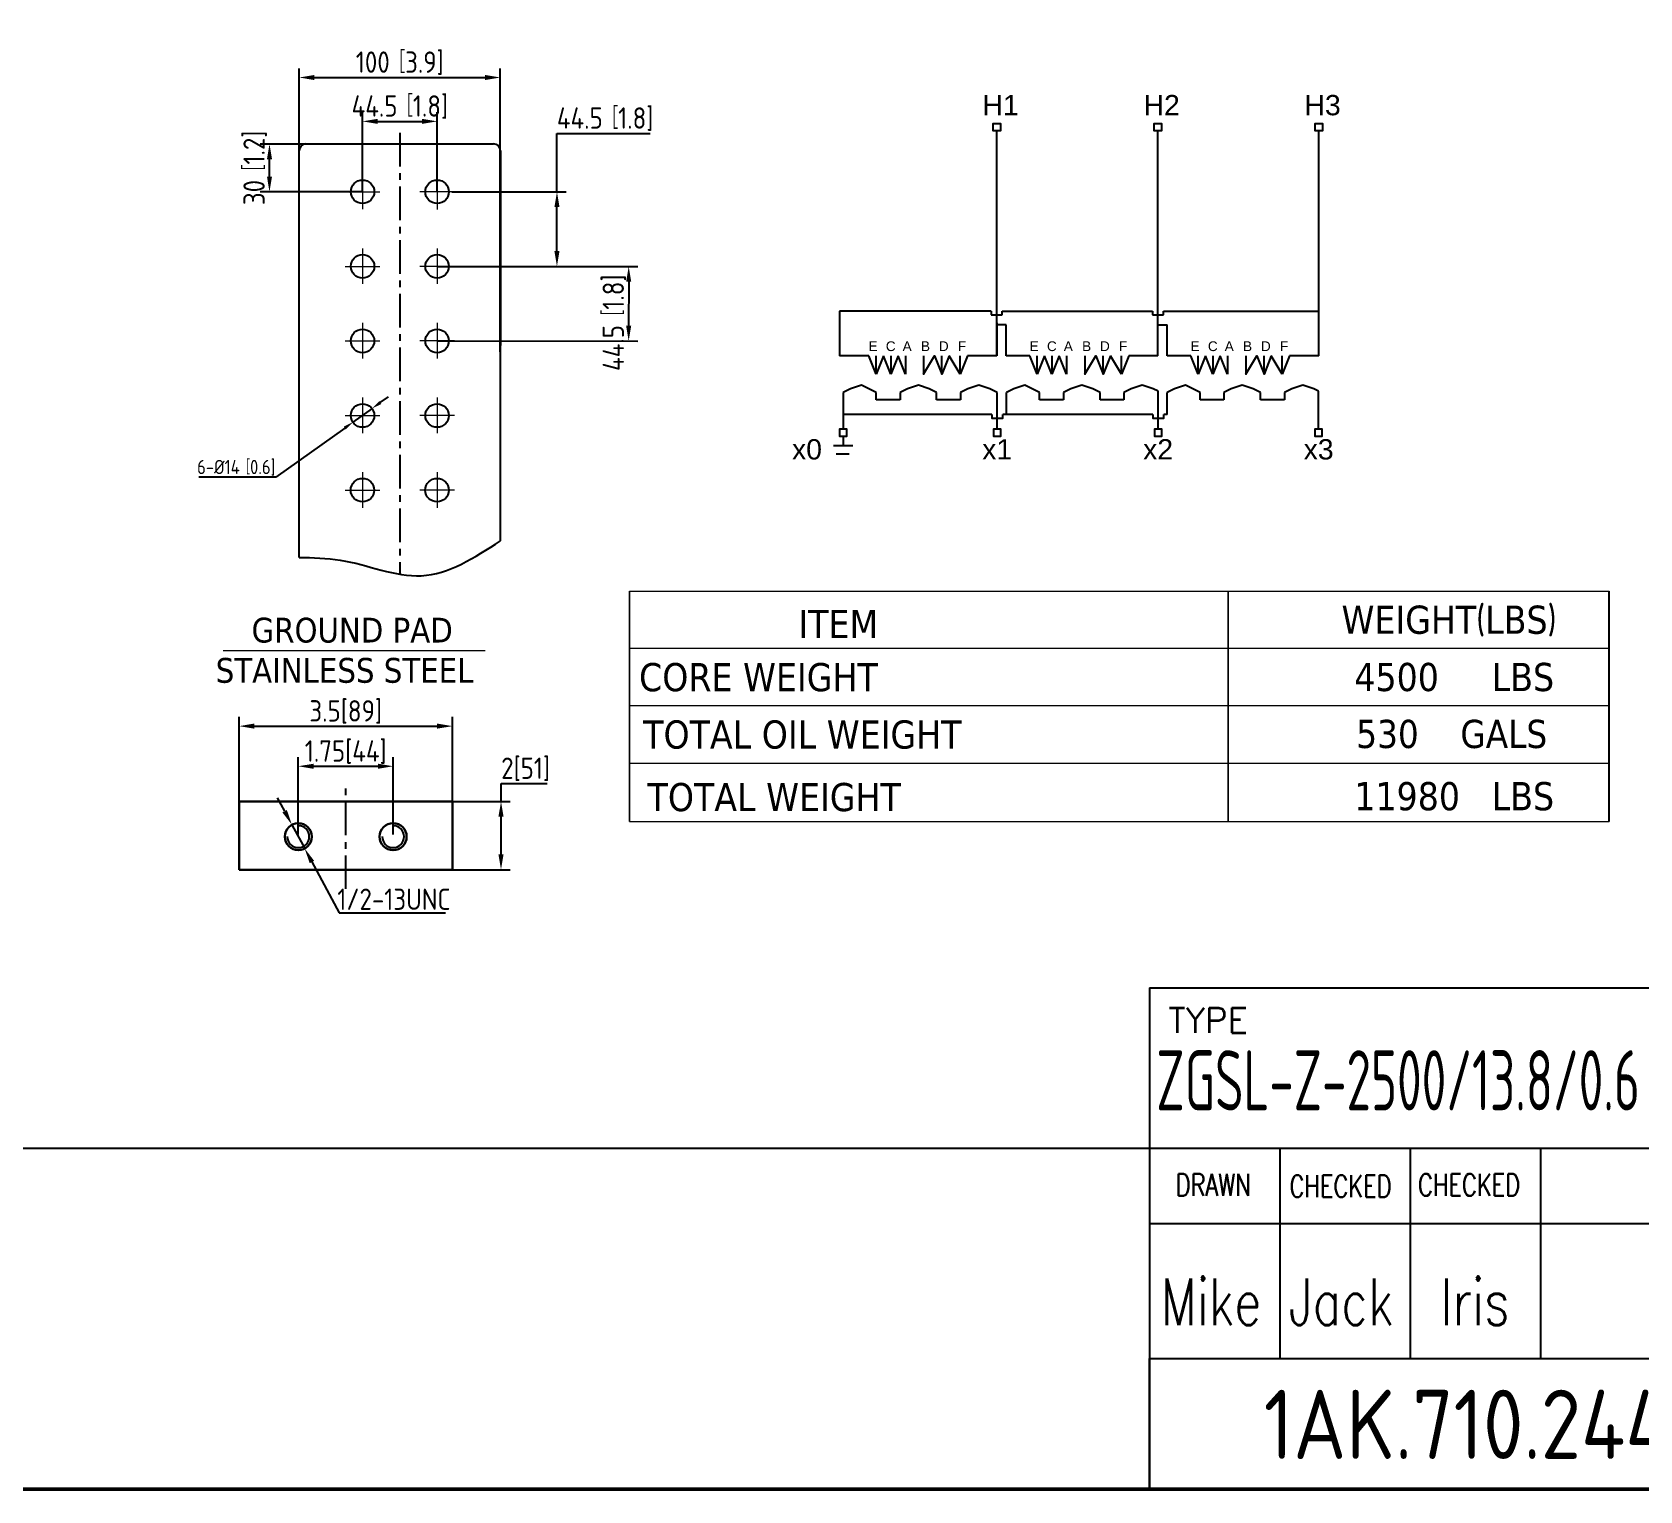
# Model space of a CAD drawing. Header units: inches. Extents: x 198356 to 209798, y -190593 to -183267.
# Drawn here: x 202019 to 205976, y -190326 to -186737 of the extents above; entities that cross this region are included whole.
import ezdxf
from ezdxf.enums import TextEntityAlignment as Align

# ---------------------------------------------------------------- set-up
doc = ezdxf.new("R2010")
doc.units = ezdxf.units.IN
doc.header["$LTSCALE"] = 13
doc.linetypes.add('CENTERX2', pattern=[101.6, 63.5, -12.7, 12.7, -12.7])
doc.linetypes.add('点画线', pattern=[18, 12, -2, 2, -2])
doc.layers.add('1', color=4, linetype='Continuous')
doc.layers.add('2', color=3, linetype='Continuous')
for name, color, linetype, lineweight in [('2细实线', 3, 'Continuous', 20), ('中心线层', 1, '点画线', 18), ('标注、文本', 3, 'Continuous', 25), ('铁心', 3, 'Continuous', 0)]:
    doc.layers.add(name, color=color, linetype=linetype, lineweight=lineweight)
doc.styles.add('Note Text (ANSI)', font='arial.ttf')
doc.styles.add('ROMANS', font='romans.shx', dxfattribs={"bigfont": 'whgtxt.shx'})
doc.styles.get("Standard").update_dxf_attribs({"font": 'gbenor.shx', "bigfont": 'gbcbig.shx'})
doc.styles.add('Tahoma$001', font='tahoma.ttf', dxfattribs={"height": 2.159784})
doc.styles.add('Tahoma_txtstyle_30.51_0_0', font='tahoma.ttf')
doc.dimstyles.new('丁晓菲', dxfattribs={"dimscale": 10, "dimtxt": 3.5, "dimasz": 2.5, "dimexe": 1.5, "dimexo": 0, "dimgap": 0.5, "dimtad": 1, "dimtoh": 1, "dimtxsty": 'Standard', "dimcen": 2.5, "dimclrd": 3, "dimclre": 3, "dimclrt": 2, "dimadec": 0, "dimazin": 0, "dimtfac": 1, "dimtmove": 0, "dimatfit": 2, "dimfxl": 1, "dimarcsym": 0})
doc.dimstyles.new('英寸 1-10', dxfattribs={"dimscale": 14, "dimtxt": 3.5, "dimasz": 2, "dimexe": 1.5, "dimexo": 0.5, "dimgap": 0.5, "dimtad": 1, "dimtoh": 1, "dimdec": 0, "dimdsep": 46, "dimtxsty": 'Standard', "dimcen": 2.5, "dimclrd": 3, "dimclre": 3, "dimclrt": 3, "dimadec": 0, "dimazin": 2, "dimtfac": 1, "dimtdec": 0, "dimtmove": 0, "dimatfit": 2, "dimfxl": 1, "dimarcsym": 0})
doc.dimstyles.new('郁文书', dxfattribs={"dimscale": 15, "dimtxt": 3.5, "dimasz": 2.5, "dimexe": 1.5, "dimexo": 0, "dimgap": 0.5, "dimtad": 1, "dimtoh": 1, "dimtxsty": 'Standard', "dimcen": 2.5, "dimclrd": 3, "dimclre": 3, "dimclrt": 2, "dimadec": 0, "dimazin": 0, "dimtfac": 1, "dimtmove": 0, "dimatfit": 2, "dimfxl": 1, "dimarcsym": 0})

# ---------------------------------------------------------------- blocks, each defined once
blk = doc.blocks.new('*D12')
at = {"layer": '1', "color": 3, "lineweight": -2}
for p, q in [((202676.5, -187560.8), (202676.5, -186825.6)), ((202714, -186848.1), (203134, -186848.1)), ((203171.5, -187523.3), (203171.5, -186825.6))]:
    blk.add_line(p, q, dxfattribs=at)
at = {"layer": '1', "color": 3}
for points in [[(202714, -186841.9), (202714, -186854.4), (202676.5, -186848.1)], [(203134, -186841.9), (203134, -186854.4), (203171.5, -186848.1)]]:
    blk.add_solid(points, dxfattribs=at)
at = {"layer": 'Defpoints', "color": 0}
for p in [(203171.5, -186848.1), (203171.5, -187523.3), (202676.5, -187560.8)]:
    blk.add_point(p, dxfattribs=at)
at = {"layer": '1', "color": 2, "insert": (202924, -186812.9), "char_height": 52.5, "attachment_point": 5}
blk.add_mtext('100［3.9]', dxfattribs=at)
blk = doc.blocks.new('*D13')
at = {"layer": '1', "color": 3, "lineweight": -2}
for p, q in [((202924.2, -187011.8), (202580.9, -187011.8)), ((202603.4, -187091.8), (202603.4, -187049.3)), ((202832.4, -187129.3), (202580.9, -187129.3))]:
    blk.add_line(p, q, dxfattribs=at)
at = {"layer": '1', "color": 3}
for points in [[(202597.2, -187049.3), (202609.7, -187049.3), (202603.4, -187011.8)], [(202597.2, -187091.8), (202609.7, -187091.8), (202603.4, -187129.3)]]:
    blk.add_solid(points, dxfattribs=at)
at = {"layer": 'Defpoints', "color": 0}
for p in [(202603.4, -187011.8), (202924.2, -187011.8), (202832.4, -187129.3)]:
    blk.add_point(p, dxfattribs=at)
at = {"layer": '1', "color": 2, "insert": (202568.2, -187070.5), "char_height": 52.5, "attachment_point": 5, "rotation": 90}
blk.add_mtext('30［1.2]', dxfattribs=at)
blk = doc.blocks.new('*D14')
at = {"layer": '1', "color": 3, "lineweight": -2}
for p, q in [((202832.4, -187129.3), (202832.4, -186933.6)), ((202869.9, -186956.1), (202978.4, -186956.1)), ((203015.9, -187129.3), (203015.9, -186933.6))]:
    blk.add_line(p, q, dxfattribs=at)
at = {"layer": '1', "color": 3}
for points in [[(202869.9, -186949.8), (202869.9, -186962.3), (202832.4, -186956.1)], [(202978.4, -186949.8), (202978.4, -186962.3), (203015.9, -186956.1)]]:
    blk.add_solid(points, dxfattribs=at)
at = {"layer": 'Defpoints', "color": 0}
for p in [(203015.9, -186956.1), (202832.4, -187129.3), (203015.9, -187129.3)]:
    blk.add_point(p, dxfattribs=at)
at = {"layer": '1', "color": 2, "insert": (202924.2, -186920.9), "char_height": 52.5, "attachment_point": 5}
blk.add_mtext('44.5［1.8]', dxfattribs=at)
blk = doc.blocks.new('*D15')
at = {"layer": '1', "color": 3, "lineweight": -2}
for p, q in [((203310.9, -187129.5), (203310.9, -186985.7)), ((203310.9, -186985.7), (203540.4, -186985.7)), ((203052.2, -187129.4), (203333.4, -187129.5)), ((203310.8, -187275.5), (203310.9, -187167)), ((203015.9, -187312.9), (203333.3, -187313))]:
    blk.add_line(p, q, dxfattribs=at)
at = {"layer": '1', "color": 3}
for points in [[(203304.6, -187167), (203317.1, -187167), (203310.9, -187129.5)], [(203304.6, -187275.5), (203317.1, -187275.5), (203310.8, -187313)]]:
    blk.add_solid(points, dxfattribs=at)
at = {"layer": 'Defpoints', "color": 0}
for p in [(203052.2, -187129.4), (203015.9, -187312.9), (203310.8, -187313)]:
    blk.add_point(p, dxfattribs=at)
at = {"layer": '1', "color": 2, "insert": (203429.4, -186950.5), "char_height": 52.5, "attachment_point": 5}
blk.add_mtext('44.5［1.8]', dxfattribs=at)
blk = doc.blocks.new('*D16')
at = {"layer": 'Defpoints', "color": 0}
for p in [(202855.9, -187662.7), (202808.9, -187696.2)]:
    blk.add_point(p, dxfattribs=at)
at = {"layer": '标注、文本', "color": 3, "lineweight": -2}
for p, q in [((202876.2, -187648.1), (202896.6, -187633.6)), ((202855.9, -187662.7), (202808.9, -187696.2)), ((202788.5, -187710.8), (202618.9, -187831.8)), ((202618.9, -187831.8), (202429.2, -187831.8))]:
    blk.add_line(p, q, dxfattribs=at)
at = {"layer": '标注、文本', "color": 3}
for points in [[(202873.8, -187644.8), (202878.7, -187651.5), (202855.9, -187662.7)], [(202786.1, -187707.4), (202791, -187714.1), (202808.9, -187696.2)]]:
    blk.add_solid(points, dxfattribs=at)
at = {"layer": '标注、文本', "color": 2, "insert": (202521.6, -187808.4), "char_height": 35, "attachment_point": 5, "bg_fill": 3, "box_fill_scale": 1.1, "bg_fill_color": 256, "bg_fill_true_color": 13158600, "bg_fill_transparency": 14549880}
blk.add_mtext('6-%%C14［0.6]', dxfattribs=at)
blk = doc.blocks.new('*D82')
at = {"layer": '1', "color": 3, "lineweight": -2}
for p, q in [((203058.6, -187312.9), (203509.9, -187313.1)), ((203487.4, -187350.6), (203487.3, -187459.1)), ((203015.9, -187496.5), (203509.8, -187496.7))]:
    blk.add_line(p, q, dxfattribs=at)
at = {"layer": '1', "color": 3}
for points in [[(203481.1, -187350.6), (203493.6, -187350.6), (203487.4, -187313.1)], [(203481.1, -187459.1), (203493.6, -187459.2), (203487.3, -187496.6)]]:
    blk.add_solid(points, dxfattribs=at)
at = {"layer": 'Defpoints', "color": 0}
for p in [(203058.6, -187312.9), (203015.9, -187496.5), (203487.3, -187496.6)]:
    blk.add_point(p, dxfattribs=at)
at = {"layer": '1', "color": 2, "insert": (203452.1, -187451.6), "char_height": 52.5, "attachment_point": 5, "rotation": 89.979}
blk.add_mtext('44.5［1.8]', dxfattribs=at)
blk = doc.blocks.new('*D101')
at = {"layer": '2细实线', "color": 3, "linetype": 'ByBlock', "lineweight": -2}
for p, q in [((204482.5, -183812.8), (204702.3, -183812.8)), ((204681.3, -183854.8), (204681.3, -185990.8)), ((204332.5, -186032.8), (204702.3, -186032.8)), ((201100.8, -188826.9), (201100.8, -188994.8)), ((199830.8, -188846.5), (199830.8, -188994.8)), ((201072.8, -188973.8), (199858.8, -188973.8))]:
    blk.add_line(p, q, dxfattribs=at)
at = {"layer": '2细实线', "color": 3, "linetype": 'ByBlock'}
for points in [[(204674.3, -183854.8), (204688.3, -183854.8), (204681.3, -183812.8)], [(204674.3, -185990.8), (204688.3, -185990.8), (204681.3, -186032.8)], [(199858.8, -188969.1), (199858.8, -188978.5), (199830.8, -188973.8)], [(201072.8, -188969.1), (201072.8, -188978.5), (201100.8, -188973.8)]]:
    blk.add_solid(points, dxfattribs=at)
at = {"layer": 'Defpoints', "color": 0, "linetype": 'ByBlock'}
for p in [(204475.5, -183812.8), (204325.5, -186032.8), (204681.3, -186032.8), (201100.8, -188819.9), (199830.8, -188839.5), (199830.8, -188973.8)]:
    blk.add_point(p, dxfattribs=at)
at = {"layer": '2细实线', "color": 3, "linetype": 'ByBlock', "insert": (204636.1, -185152.3), "char_height": 73.5, "attachment_point": 5, "rotation": 90}
blk.add_mtext('2220 [87]', dxfattribs=at)
at = {"layer": '2细实线', "color": 3, "linetype": 'ByBlock', "insert": (200465.8, -188941.3), "char_height": 49, "attachment_point": 5}
blk.add_mtext('1270 [50]', dxfattribs=at)
blk = doc.blocks.new('*D102')
at = {"layer": '1', "color": 3, "lineweight": -2}
for p, q in [((203173.2, -188629.7), (203173.2, -188585.5)), ((203173.2, -188585.5), (203286.8, -188585.5)), ((203053.5, -188629.7), (203195.7, -188629.7)), ((203173.2, -188760.2), (203173.2, -188667.2)), ((203053.5, -188797.7), (203195.7, -188797.7))]:
    blk.add_line(p, q, dxfattribs=at)
at = {"layer": '1', "color": 3}
for points in [[(203166.9, -188667.2), (203179.4, -188667.2), (203173.2, -188629.7)], [(203166.9, -188760.2), (203179.4, -188760.2), (203173.2, -188797.7)]]:
    blk.add_solid(points, dxfattribs=at)
at = {"layer": '2细实线', "color": 3, "linetype": 'ByBlock', "lineweight": -2}
for p, q in [((201100.8, -188826.9), (201100.8, -188994.8)), ((201560.8, -188846.5), (201560.8, -188994.8)), ((201128.8, -188973.8), (201532.8, -188973.8))]:
    blk.add_line(p, q, dxfattribs=at)
at = {"layer": '2细实线', "color": 3, "linetype": 'ByBlock'}
for points in [[(201128.8, -188969.1), (201128.8, -188978.5), (201100.8, -188973.8)], [(201532.8, -188969.1), (201532.8, -188978.5), (201560.8, -188973.8)]]:
    blk.add_solid(points, dxfattribs=at)
at = {"layer": 'Defpoints', "color": 0}
for p in [(203053.5, -188629.7), (203053.5, -188797.7), (203173.2, -188797.7)]:
    blk.add_point(p, dxfattribs=at)
at = {"layer": 'Defpoints', "color": 0, "linetype": 'ByBlock'}
for p in [(201100.8, -188819.9), (201560.8, -188839.5), (201560.8, -188973.8)]:
    blk.add_point(p, dxfattribs=at)
at = {"layer": '1', "color": 2, "insert": (203233.7, -188550.6), "char_height": 52.5, "attachment_point": 5}
blk.add_mtext('2[51]', dxfattribs=at)
at = {"layer": '2细实线', "color": 3, "linetype": 'ByBlock', "insert": (201330.8, -188941.3), "char_height": 49, "attachment_point": 5}
blk.add_mtext('460 [18]', dxfattribs=at)
blk = doc.blocks.new('*D103')
at = {"layer": '1', "color": 3, "lineweight": -2}
for p, q in [((202674.3, -188711.1), (202674.3, -188520.6)), ((202711.8, -188543.1), (202870.2, -188543.1)), ((202907.7, -188711.1), (202907.7, -188520.6))]:
    blk.add_line(p, q, dxfattribs=at)
at = {"layer": '1', "color": 3}
for points in [[(202711.8, -188536.9), (202711.8, -188549.4), (202674.3, -188543.1)], [(202870.2, -188536.9), (202870.2, -188549.4), (202907.7, -188543.1)]]:
    blk.add_solid(points, dxfattribs=at)
at = {"layer": 'Defpoints', "color": 0}
for p in [(202907.7, -188543.1), (202674.3, -188711.1), (202907.7, -188711.1)]:
    blk.add_point(p, dxfattribs=at)
at = {"layer": '1', "color": 2, "insert": (202791, -188508.3), "char_height": 52.5, "attachment_point": 5}
blk.add_mtext('1.75[44]', dxfattribs=at)
blk = doc.blocks.new('*D104')
at = {"layer": '1', "color": 3, "lineweight": -2}
for p, q in [((202528.5, -188629.7), (202528.5, -188421.9)), ((203053.5, -188629.7), (203053.5, -188421.9)), ((202566, -188444.4), (203016, -188444.4))]:
    blk.add_line(p, q, dxfattribs=at)
at = {"layer": '1', "color": 3}
for points in [[(202566, -188438.1), (202566, -188450.6), (202528.5, -188444.4)], [(203016, -188438.1), (203016, -188450.6), (203053.5, -188444.4)]]:
    blk.add_solid(points, dxfattribs=at)
at = {"layer": 'Defpoints', "color": 0}
for p in [(203053.5, -188444.4), (202528.5, -188629.7), (203053.5, -188629.7)]:
    blk.add_point(p, dxfattribs=at)
at = {"layer": '1', "color": 2, "insert": (202791, -188409.5), "char_height": 52.5, "attachment_point": 5}
blk.add_mtext('3.5[89]', dxfattribs=at)
blk = doc.blocks.new('*D121')
at = {"layer": '1', "color": 3, "lineweight": -2}
for p, q in [((202640.8, -188653.9), (202623, -188620.9)), ((202658.5, -188686.9), (202690.1, -188745.7)), ((202707.8, -188778.7), (202775.2, -188904.1)), ((202775.2, -188904.1), (203036.5, -188904.1))]:
    blk.add_line(p, q, dxfattribs=at)
at = {"layer": '1', "color": 3}
for points in [[(202646.3, -188651), (202635.3, -188656.9), (202658.5, -188686.9)], [(202713.3, -188775.8), (202702.3, -188781.7), (202690.1, -188745.7)]]:
    blk.add_solid(points, dxfattribs=at)
at = {"layer": 'Defpoints', "color": 0}
for p in [(202658.5, -188686.9), (202690.1, -188745.7)]:
    blk.add_point(p, dxfattribs=at)
at = {"layer": '1', "color": 2, "insert": (202909.6, -188870.4), "char_height": 52.5, "attachment_point": 5}
blk.add_mtext('1/2-13UNC', dxfattribs=at)

msp = doc.modelspace()

# ---------------------------------------------------------------- linework, layer by layer
at = {"layer": '1', "color": 1, "linetype": 'CENTERX2', "lineweight": -3, "ltscale": 0.1}
for p, q in [((202924.209, -186984.373), (202924.01, -188070.529)), ((202790.975, -188845.118), (202790.975, -188583.916))]:
    msp.add_line(p, q, dxfattribs=at)
at = {"layer": '1'}
for p, q in [((202676.744, -188029.318), (202676.532, -187028.256)), ((202693.032, -187011.756), (203155.032, -187011.756)), ((203171.532, -187028.256), (203171.473, -187988.702))]:
    msp.add_line(p, q, dxfattribs=at)
for centre in [(202832.424, -187129.318), (203015.949, -187129.347), (202832.424, -187312.881), (203015.892, -187312.91), (202832.356, -187496.443), (203015.825, -187496.472), (203015.834, -187680.035), (203015.777, -187863.597)]:
    msp.add_circle(centre, 28.875, dxfattribs=at)
for centre, start, end in [((202693.032, -187028.256), 90, 180), ((203155.032, -187028.256), 0, 90)]:
    msp.add_arc(centre, 16.5, start, end, dxfattribs=at)
at = {"layer": '2'}
for p, q in [((204379.675, -187423.055), (204006.175, -187423.055)), ((204406.675, -187423.055), (204776.256, -187423.055)), ((204803.256, -187423.055), (205185.756, -187423.055)), ((204769.351, -189088.624), (208469.476, -189088.624)), ((204769.351, -189088.624), (204769.351, -190321.999)), ((198997.156, -189483.304), (208469.476, -189483.304)), ((205090.028, -189483.304), (205090.028, -190000.525)), ((205410.706, -189483.304), (205410.706, -190000.525)), ((205731.383, -189483.304), (205731.383, -190000.525)), ((204769.351, -189668.31), (206372.738, -189668.31)), ((204769.351, -190000.525), (206372.738, -190000.525)), ((204769.351, -190321.202), (204769.351, -190000.525))]:
    msp.add_line(p, q, dxfattribs=at)
at = {"layer": '2', "linetype": 'Continuous'}
for p, q in [((204379.675, -187423.055), (204379.675, -187432.055)), ((204379.675, -187432.055), (204406.675, -187432.055)), ((204406.675, -187432.055), (204406.675, -187423.055)), ((204776.256, -187423.055), (204776.256, -187432.055)), ((204776.256, -187432.055), (204803.256, -187432.055)), ((204803.256, -187432.055), (204803.256, -187423.055)), ((204416.256, -187533.17), (204416.256, -187457.17)), ((204789.756, -187457.17), (204812.256, -187457.17)), ((204812.256, -187533.17), (204812.256, -187457.17)), ((204078.175, -187533.17), (204006.175, -187533.17)), ((204096.175, -187578.17), (204078.175, -187533.17)), ((204114.175, -187533.17), (204096.175, -187578.17)), ((204096.175, -187578.17), (204096.175, -187533.17)), ((204132.175, -187578.17), (204114.175, -187533.17)), ((204132.175, -187533.17), (204132.175, -187578.17)), ((204150.175, -187533.17), (204132.175, -187578.17)), ((204168.175, -187578.17), (204150.175, -187533.17)), ((204168.175, -187533.17), (204168.175, -187578.17)), ((204303.175, -187578.17), (204276.175, -187533.17)), ((204321.175, -187533.17), (204303.175, -187578.17)), ((204303.175, -187578.17), (204303.175, -187533.17)), ((204393.175, -187533.17), (204321.175, -187533.17)), ((204474.756, -187533.17), (204416.256, -187533.17)), ((204492.756, -187578.17), (204474.756, -187533.17)), ((204510.756, -187533.17), (204492.756, -187578.17)), ((204492.756, -187578.17), (204492.756, -187533.17)), ((204528.756, -187578.17), (204510.756, -187533.17)), ((204528.756, -187533.17), (204528.756, -187578.17)), ((204546.756, -187533.17), (204528.756, -187578.17)), ((204564.756, -187578.17), (204546.756, -187533.17)), ((204564.756, -187533.17), (204564.756, -187578.17)), ((204699.756, -187578.17), (204672.756, -187533.17)), ((204717.756, -187533.17), (204699.756, -187578.17)), ((204699.756, -187578.17), (204699.756, -187533.17)), ((204789.756, -187533.17), (204717.756, -187533.17)), ((204870.756, -187533.17), (204812.256, -187533.17)), ((204888.756, -187578.17), (204870.756, -187533.17)), ((204906.756, -187533.17), (204888.756, -187578.17)), ((204888.756, -187578.17), (204888.756, -187533.17)), ((204924.756, -187578.17), (204906.756, -187533.17)), ((204924.756, -187533.17), (204924.756, -187578.17)), ((204942.756, -187533.17), (204924.756, -187578.17)), ((204960.756, -187578.17), (204942.756, -187533.17)), ((204960.756, -187533.17), (204960.756, -187578.17)), ((205095.756, -187578.17), (205068.756, -187533.17)), ((205113.756, -187533.17), (205095.756, -187578.17)), ((205095.756, -187578.17), (205095.756, -187533.17)), ((205185.756, -187533.17), (205113.756, -187533.17))]:
    msp.add_line(p, q, dxfattribs=at)
for points in [[(204384.175, -186970.066), (204384.175, -186961.066), (204393.175, -186961.066), (204402.175, -186961.066), (204402.175, -186970.066), (204402.175, -186979.066), (204393.175, -186979.066), (204384.175, -186979.066), (204384.175, -186970.066)], [(204780.756, -186970.066), (204780.756, -186961.066), (204789.756, -186961.066), (204798.756, -186961.066), (204798.756, -186970.066), (204798.756, -186979.066), (204789.756, -186979.066), (204780.756, -186979.066), (204780.756, -186970.066)], [(205176.756, -186970.066), (205176.756, -186961.066), (205185.756, -186961.066), (205194.756, -186961.066), (205194.756, -186970.066), (205194.756, -186979.066), (205185.756, -186979.066), (205176.756, -186979.066), (205176.756, -186970.066)], [(204393.175, -187352.161), (204393.175, -186979.066)], [(204789.756, -187352.161), (204789.756, -186979.066)], [(205185.756, -187352.161), (205185.756, -186979.066)], [(204393.175, -187533.17), (204393.175, -187352.161)], [(204789.756, -187533.17), (204789.756, -187352.161)], [(205185.756, -187533.17), (205185.756, -187352.161)], [(204006.175, -187423.055), (204006.175, -187533.17)], [(204393.175, -187533.17), (204393.175, -187452.17), (204393.175, -187533.17)], [(204416.256, -187457.17), (204393.175, -187457.17)], [(204213.175, -187533.17), (204213.175, -187578.17), (204240.175, -187533.17), (204258.175, -187578.17), (204258.175, -187533.17)], [(204276.175, -187533.17), (204258.175, -187578.17)], [(204609.756, -187533.17), (204609.756, -187578.17), (204636.756, -187533.17), (204654.756, -187578.17), (204654.756, -187533.17)], [(204672.756, -187533.17), (204654.756, -187578.17)], [(205005.756, -187533.17), (205005.756, -187578.17), (205032.756, -187533.17), (205050.756, -187578.17), (205050.756, -187533.17)], [(205068.756, -187533.17), (205050.756, -187578.17)], [(204096.175, -187623.17), (204078.175, -187614.17), (204060.175, -187605.17), (204033.175, -187614.17), (204015.175, -187623.17)], [(204015.175, -187623.17), (204015.175, -187713.17)], [(204096.175, -187641.17), (204096.175, -187623.17)], [(204155.175, -187641.17), (204096.175, -187641.17)], [(204245.175, -187623.17), (204227.175, -187614.17), (204200.175, -187605.17), (204173.175, -187614.17), (204155.175, -187623.17)], [(204155.175, -187623.17), (204155.175, -187641.17)], [(204245.175, -187641.17), (204245.175, -187623.17)], [(204304.175, -187641.17), (204245.175, -187641.17)], [(204394.175, -187623.17), (204376.175, -187614.17), (204349.175, -187605.17), (204322.175, -187614.17), (204304.175, -187623.17)], [(204304.175, -187623.17), (204304.175, -187641.17)], [(204394.175, -187713.17), (204394.175, -187623.17)], [(204498.175, -187623.17), (204480.175, -187614.17), (204462.175, -187605.17), (204435.175, -187614.17), (204417.175, -187623.17)], [(204417.175, -187677.17), (204417.175, -187623.17)], [(204498.175, -187641.17), (204498.175, -187623.17)], [(204557.175, -187641.17), (204498.175, -187641.17)], [(204647.175, -187623.17), (204629.175, -187614.17), (204602.175, -187605.17), (204575.175, -187614.17), (204557.175, -187623.17)], [(204557.175, -187623.17), (204557.175, -187641.17)], [(204647.175, -187641.17), (204647.175, -187623.17)], [(204706.175, -187641.17), (204647.175, -187641.17)], [(204790.175, -187620.17), (204778.175, -187614.17), (204751.175, -187605.17), (204724.175, -187614.17), (204706.175, -187623.17)], [(204706.175, -187623.17), (204706.175, -187641.17)], [(204790.175, -187713.17), (204790.175, -187620.17)], [(204893.256, -187623.17), (204875.256, -187614.17), (204857.256, -187605.17), (204830.256, -187614.17), (204812.256, -187623.17)], [(204812.256, -187677.17), (204812.256, -187623.17)], [(204893.256, -187641.17), (204893.256, -187623.17)], [(204952.256, -187641.17), (204893.256, -187641.17)], [(205042.256, -187623.17), (205024.256, -187614.17), (204997.256, -187605.17), (204970.256, -187614.17), (204952.256, -187623.17)], [(204952.256, -187623.17), (204952.256, -187641.17)], [(205042.256, -187641.17), (205042.256, -187623.17)], [(205101.256, -187641.17), (205042.256, -187641.17)], [(205185.175, -187620.129), (205173.256, -187614.17), (205146.256, -187605.17), (205119.256, -187614.17), (205101.256, -187623.17)], [(205101.256, -187623.17), (205101.256, -187641.17)], [(205185.175, -187713.17), (205185.175, -187620.129)], [(204380.926, -187677.17), (204015.175, -187677.17)], [(204380.926, -187677.17), (204380.926, -187686.17), (204389.926, -187686.17), (204407.926, -187686.17), (204407.926, -187677.17)], [(204776.926, -187677.17), (204407.926, -187677.17)], [(204776.926, -187677.17), (204776.926, -187686.17), (204785.926, -187686.17), (204803.926, -187686.17), (204803.926, -187677.17)], [(204812.256, -187677.17), (204803.926, -187677.17)], [(204024.175, -187722.17), (204024.175, -187713.17), (204015.175, -187713.17), (204006.175, -187713.17), (204006.175, -187722.17), (204006.175, -187731.17), (204015.175, -187731.17), (204024.175, -187731.17), (204024.175, -187722.17)], [(204403.175, -187722.17), (204403.175, -187713.17), (204394.175, -187713.17), (204385.175, -187713.17), (204385.175, -187722.17), (204385.175, -187731.17), (204394.175, -187731.17), (204403.175, -187731.17), (204403.175, -187722.17)], [(204799.175, -187722.182), (204799.175, -187713.182), (204790.175, -187713.182), (204781.175, -187713.182), (204781.175, -187722.182), (204781.175, -187731.182), (204790.175, -187731.182), (204799.175, -187731.182), (204799.175, -187722.182)], [(205194.175, -187722.17), (205194.175, -187713.17), (205185.175, -187713.17), (205176.175, -187713.17), (205176.175, -187722.17), (205176.175, -187731.17), (205185.175, -187731.17), (205194.175, -187731.17), (205194.175, -187722.17)]]:
    msp.add_lwpolyline(points, dxfattribs=at)
at = {"layer": '中心线层'}
for p, q in [((202832.424, -187084.992), (202832.424, -187172.541)), ((203015.963, -187085.021), (203015.936, -187172.57)), ((202789.8, -187129.318), (202875.047, -187129.318)), ((203058.565, -187129.368), (202973.318, -187129.336)), ((202832.424, -187268.555), (202832.424, -187356.104)), ((203015.906, -187268.583), (203015.878, -187356.132)), ((202789.8, -187312.881), (202875.047, -187312.881)), ((203058.516, -187312.923), (202973.268, -187312.896)), ((202832.356, -187452.117), (202832.356, -187539.666)), ((203015.838, -187452.146), (203015.811, -187539.695)), ((202789.732, -187496.443), (202874.98, -187496.443)), ((203058.448, -187496.485), (202973.201, -187496.459)), ((203015.848, -187635.708), (203015.821, -187723.257)), ((203058.458, -187680.048), (202973.21, -187680.021)), ((203015.791, -187819.271), (203015.763, -187906.82)), ((202789.685, -187863.568), (202874.932, -187863.568)), ((203058.401, -187863.61), (202973.153, -187863.584))]:
    msp.add_line(p, q, dxfattribs=at)
at = {"layer": '标注、文本'}
for p, q in [((204039.252, -187754.937), (203991.098, -187754.937)), ((204015.175, -187731.17), (204015.175, -187754.937)), ((204029.522, -187774.914), (203998.334, -187774.914)), ((205900.01, -188679.087), (205900.01, -188111.835))]:
    msp.add_line(p, q, dxfattribs=at)
at = {"layer": '标注、文本', "color": 4, "lineweight": 30}
for p, q in [((202528.475, -188797.687), (202528.475, -188629.687)), ((202528.475, -188629.687), (203053.475, -188629.687)), ((203053.475, -188629.687), (203053.475, -188797.687)), ((203053.475, -188797.687), (202528.475, -188797.687))]:
    msp.add_line(p, q, dxfattribs=at)
for centre in [(202674.293, -188716.312), (202907.656, -188716.312)]:
    msp.add_circle(centre, 33.337, dxfattribs=at)
at = {"layer": '标注、文本'}
for centre in [(202674.293, -188716.312), (202907.656, -188716.312)]:
    msp.add_arc(centre, 26.974, 180, 90, dxfattribs=at)
msp.add_open_spline([(202676.609, -188029.316), (202710.278, -188029.802), (202811.492, -188031.261), (202983.473, -188110.05), (203107.937, -188029.712), (203171.609, -187988.614)], degree=3, knots=[0, 0, 0, 0, 73.60943979, 221.28127785, 375.94621417, 375.94621417, 375.94621417, 375.94621417], dxfattribs=at)
at = {"layer": '铁心'}
for p, q in [((203489.591, -188111.835), (203489.591, -188347.603)), ((203489.591, -188347.603), (203489.591, -188111.835)), ((203489.591, -188111.835), (205900.01, -188111.835)), ((204962.429, -188111.835), (204962.429, -188300.45)), ((204962.429, -188300.45), (204962.429, -188111.835)), ((202489.859, -188258.347), (203134.495, -188258.347)), ((203489.591, -188252.622), (205900.01, -188252.622)), ((204962.429, -188518.287), (204962.429, -188300.45)), ((204962.429, -188300.45), (204962.429, -188518.287)), ((203489.591, -188679.087), (203489.591, -188347.603)), ((203489.591, -188347.603), (203489.591, -188679.087)), ((203489.591, -188393.994), (205900.01, -188393.994)), ((203489.591, -188535.367), (205900.01, -188535.367)), ((204962.429, -188679.087), (204962.429, -188518.287)), ((204962.429, -188518.287), (204962.429, -188679.087)), ((203489.591, -188679.087), (205900.01, -188679.087))]:
    msp.add_line(p, q, dxfattribs=at)

# ---------------------------------------------------------------- texts
at = {"layer": '1', "color": 4, "width": 0.7}
msp.add_text('ZGSL-Z-2500/13.8/0.6', height=148.005, dxfattribs=at).set_placement((204785.716, -189390.041))
at = {"layer": '1', "color": 4}
msp.add_text('1AK.710.2440', height=170.20575, dxfattribs=at).set_placement((205050.199, -190247.786))
at = {"layer": '2', "style": 'Note Text (ANSI)'}
for s, p in [('H1', (204447.003, -186941.062)), ('H2', (204843.584, -186941.062)), ('H3', (205239.584, -186941.062))]:
    msp.add_text(s, height=50, dxfattribs=at).set_placement(p, align=Align.RIGHT)
for s, height, p in [('E', 24, (204088.649, -187509.17)), ('C', 24, (204132.175, -187509.393)), ('A', 24, (204172.594, -187509.393)), ('B', 24, (204217.662, -187509.393)), ('D', 24, (204262.662, -187509.393)), ('F', 24, (204307.662, -187509.393)), ('E', 24, (204485.23, -187509.17)), ('C', 24, (204528.756, -187509.393)), ('A', 24, (204569.175, -187509.393)), ('B', 24, (204614.243, -187509.393)), ('D', 24, (204659.243, -187509.393)), ('F', 24, (204704.243, -187509.393)), ('E', 24, (204881.23, -187509.17)), ('C', 24, (204924.756, -187509.393)), ('A', 24, (204965.175, -187509.393)), ('B', 24, (205010.243, -187509.393)), ('D', 24, (205055.243, -187509.393)), ('F', 24, (205100.243, -187509.393)), ('x0', 50, (203926.124, -187763.17)), ('x1', 50, (204394.175, -187763.17)), ('x2', 50, (204790.175, -187763.17)), ('x3', 50, (205185.175, -187763.17))]:
    msp.add_text(s, height=height, dxfattribs=at).set_placement(p, align=Align.MIDDLE_CENTER)
at = {"layer": '2', "style": 'ROMANS'}
msp.add_text('TYPE', height=61.6688, dxfattribs=at).set_placement((204815.517, -189198.91))
at = {"layer": '2', "style": 'ROMANS', "width": 0.75}
for s, height, p in [('DRAWN', 54.2685, (204833.623, -189600.515)), ('CHECKED', 54.2685, (205113.618, -189603.955)), ('CHECKED', 54.2685, (205429.917, -189600.515)), ('Mike', 114.6151, (204797.152, -189918.289)), ('Jack', 114.6151, (205111.785, -189918.289)), ('lris', 114.6151, (205485.464, -189918.289))]:
    msp.add_text(s, height=height, dxfattribs=at).set_placement(p)
at = {"layer": '铁心'}
for s, height, style, p in [('GROUND PAD  ', 60.99226, 'Tahoma$001', (202559.3, -188238.599)), ('ITEM', 69.3189, 'Tahoma_txtstyle_30.51_0_0', (203904.878, -188227.648)), ('STAINLESS STEEL ', 60.99226, 'Tahoma$001', (202471.095, -188337.562)), ('CORE WEIGHT', 69.31887, 'Tahoma_txtstyle_30.51_0_0', (203512.889, -188358.427)), ('4500     LBS', 69.31887, 'Tahoma_txtstyle_30.51_0_0', (205273.037, -188358.056)), ('TOTAL OIL WEIGHT', 69.31887, 'Tahoma_txtstyle_30.51_0_0', (203523.041, -188499.586)), ('TOTAL WEIGHT', 69.31887, 'Tahoma_txtstyle_30.51_0_0', (203533.845, -188653.574)), ('11980   LBS', 69.31887, 'Tahoma_txtstyle_30.51_0_0', (205272.951, -188651.38))]:
    msp.add_text(s, height=height, dxfattribs=dict(at, style=style)).set_placement(p)
at = {"layer": '铁心', "insert": (205241.535, -188147.819), "char_height": 69.31887, "width": 820.79241, "attachment_point": 1, "style": 'Tahoma_txtstyle_30.51_0_0'}
msp.add_mtext('WEIGHT{\\Fgbenor,gbcbig|c134;(}LBS{\\Fgbenor,gbcbig|c134;)}', dxfattribs=at)
at = {"layer": '铁心', "insert": (205277.824, -188499.498), "char_height": 69.31887, "attachment_point": 7, "style": 'Tahoma_txtstyle_30.51_0_0'}
msp.add_mtext('{\\W0.9851;530    GALS}', dxfattribs=at)

# ---------------------------------------------------------------- dimensions: what is measured, and where the dimension line sits
at = {"layer": '1'}
for base, p1, p2, text, picture, middle in [((203171.532, -186848.137), (202676.532, -187560.825), (203171.532, -187523.256), '100［3.9]', '*D12', (202924.032, -186848.137)), ((203015.949, -186956.089), (202832.424, -187129.318), (203015.949, -187129.347), '44.5［1.8]', '*D14', (202924.186, -186956.089))]:
    dim = msp.add_linear_dim(base=base, p1=p1, p2=p2, text=text, dimstyle='郁文书', override={"dimarcsym": 1}, dxfattribs=at)
    dim.commit()
    dim.dimension.update_dxf_attribs({"geometry": picture, "text_midpoint": middle, "dimtype": 160})
for base, p1, p2, angle, text, picture, middle in [((203310.808, -187313.022), (203052.213, -187129.365), (203015.874, -187312.914), 269.979026, '44.5［1.8]', '*D15', (203429.411, -186985.725)), ((202603.418, -187011.756), (202832.424, -187129.318), (202924.205, -187011.756), 90, '30［1.2]', '*D13', (202603.418, -187070.537)), ((203487.33, -187496.65), (203058.565, -187312.93), (203015.874, -187496.477), 269.979026, '44.5［1.8]', '*D82', (203487.346, -187451.566)), ((203173.152, -188797.687), (203053.475, -188629.687), (203053.475, -188797.687), 90, '2[51]', '*D102', (203233.707, -188585.459))]:
    dim = msp.add_linear_dim(base=base, p1=p1, p2=p2, angle=angle, text=text, dimstyle='郁文书', override={"dimarcsym": 1}, dxfattribs=at)
    dim.commit()
    dim.dimension.update_dxf_attribs({"geometry": picture, "text_midpoint": middle, "dimtype": 160})
for base, p1, p2, text, picture, middle in [((203053.475, -188444.356), (202528.475, -188629.687), (203053.475, -188629.687), '3.5[89]', '*D104', (202790.975, -188409.512)), ((202907.656, -188543.131), (202674.293, -188711.062), (202907.656, -188711.062), '1.75[44]', '*D103', (202790.975, -188508.287))]:
    dim = msp.add_linear_dim(base=base, p1=p1, p2=p2, text=text, dimstyle='郁文书', override={"dimarcsym": 1}, dxfattribs=at)
    dim.commit()
    dim.dimension.update_dxf_attribs({"geometry": picture, "text_midpoint": middle})
dim = msp.add_diameter_dim_2p(p1=(202658.512, -188686.946), p2=(202690.074, -188745.677), text='1/2-13UNC', dimstyle='郁文书', override={"dimarcsym": 1}, dxfattribs=at)
dim.commit()
dim.dimension.update_dxf_attribs({"geometry": '*D121', "text_midpoint": (202909.611, -188904.149), "dimtype": 163})
at = {"layer": '2细实线', "linetype": 'ByBlock'}
dim = msp.add_linear_dim(base=(201560.829, -188973.785), p1=(201100.829, -188819.91), p2=(201560.829, -188839.487), dimstyle='英寸 1-10', dxfattribs=at)
dim.commit()
dim.dimension.update_dxf_attribs({"geometry": '*D102', "text_midpoint": (201330.829, -188941.264)})

# ---------------------------------------------------------------- next in the draw order: dimensions: what is measured, and where the dimension line sits
at = {"layer": '标注、文本'}
dim = msp.add_diameter_dim_2p(p1=(202855.898, -187662.673), p2=(202808.895, -187696.226), text='6-%%C14［0.6]', dimstyle='丁晓菲', override={"dimtfill": 1, "dimarcsym": 1}, dxfattribs=at)
dim.commit()
dim.dimension.update_dxf_attribs({"geometry": '*D16', "text_midpoint": (202521.579, -187831.828), "dimtype": 163})

# ---------------------------------------------------------------- next in the draw order: linework, layer by layer
at = {"layer": '1', "const_width": 8.634}
msp.add_lwpolyline([(198997.156, -190321.999), (208469.476, -190321.999), (208469.476, -183513.769), (198997.156, -183513.769), (198997.156, -190321.999)], dxfattribs=at)
at = {"layer": '1'}
for centre in [(202832.366, -187680.006), (202832.309, -187863.568)]:
    msp.add_circle(centre, 28.875, dxfattribs=at)
at = {"layer": '中心线层'}
for p, q in [((202832.366, -187635.68), (202832.366, -187723.229)), ((202789.742, -187680.006), (202874.99, -187680.006)), ((202832.309, -187819.242), (202832.309, -187906.791))]:
    msp.add_line(p, q, dxfattribs=at)

# ---------------------------------------------------------------- next in the draw order: dimensions: what is measured, and where the dimension line sits
at = {"layer": '2细实线', "linetype": 'ByBlock'}
dim = msp.add_linear_dim(base=(204681.343, -186032.802), p1=(204475.464, -183812.807), p2=(204325.464, -186032.802), angle=90, dimstyle='英寸 1-10', override={"dimtxt": 5.25, "dimasz": 3}, dxfattribs=at)
dim.commit()
dim.dimension.update_dxf_attribs({"geometry": '*D101', "text_midpoint": (204681.343, -185152.306), "dimtype": 160})
dim = msp.add_linear_dim(base=(199830.829, -188973.785), p1=(201100.829, -188819.91), p2=(199830.829, -188839.487), dimstyle='英寸 1-10', dxfattribs=at)
dim.commit()
dim.dimension.update_dxf_attribs({"geometry": '*D101', "text_midpoint": (200465.829, -188941.264)})

doc.saveas('drawing.dxf')
